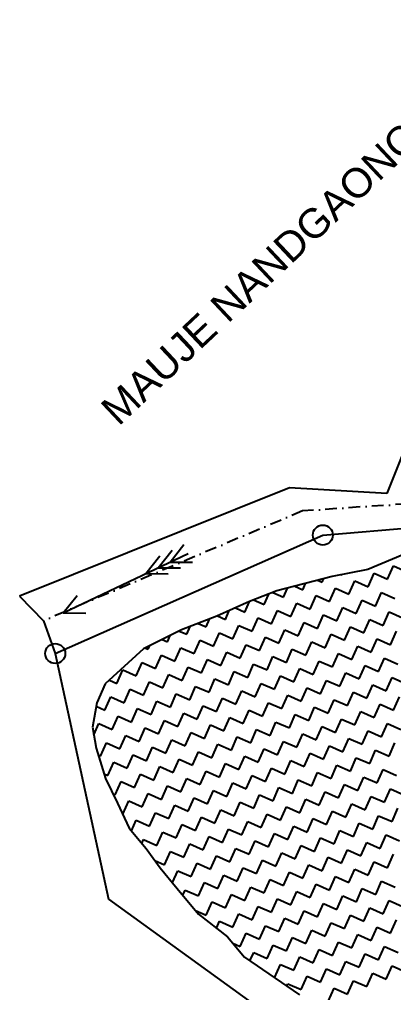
# Model space of a CAD drawing. Header units: metres. Extents: x 279553 to 281500, y 2029848 to 2031565.
# Drawn here: x 279553 to 279714.3, y 2031141.3 to 2031561.2 of the extents above; entities that cross this region are included whole.
import ezdxf

# ---------------------------------------------------------------- set-up
doc = ezdxf.new("R2010")
doc.units = ezdxf.units.M
doc.header["$MEASUREMENT"] = 0
doc.linetypes.add('DASHDOT', pattern=[1, 0.5, -0.25, 0, -0.25])
for name, color, linetype in [('OFF', 1, 'Continuous'), ('POLY_HATCH', 12, 'Continuous'), ('POLY_WATER', 4, 'Continuous'), ('TEXT_MAPOUT', 7, 'Continuous'), ('V_BOUND_LINE', 7, 'Continuous'), ('V_BOUND_STREAM_LINE', 7, 'DASHDOT')]:
    doc.layers.add(name, color=color, linetype=linetype)
doc.styles.get("Standard").update_dxf_attribs({"font": 'arial.ttf'})

msp = doc.modelspace()

# ---------------------------------------------------------------- linework, layer by layer
for points in [[(279617.88, 2031327.05), (279623.87, 2031334.63)], [(279571.87, 2031305.07), (279625.7, 2031330.78)], [(279607.47, 2031322.07), (279613.46, 2031329.66)], [(279612.76, 2031324.6), (279618.75, 2031332.19)], [(279617.88, 2031327.05), (279627.54, 2031326.93)], [(279607.47, 2031322.07), (279617.14, 2031321.96)], [(279612.76, 2031324.6), (279622.42, 2031324.49)], [(279571.87, 2031305.07), (279577.85, 2031312.65)], [(279571.87, 2031305.07), (279581.53, 2031304.95)]]:
    msp.add_lwpolyline(points)
for centre in [(279683.78, 2031338.67), (279568.39, 2031287.56)]:
    msp.add_circle(centre, 4.3)
at = {"layer": 'OFF'}
msp.add_line((279552.97, 2031312.32), (279563.26, 2031301.74), dxfattribs=at)
at = {"layer": 'POLY_HATCH'}
for p, q in [((279727.46, 2031334.1), (279703.21, 2031323.81)), ((279703.21, 2031323.81), (279687.83, 2031320.81)), ((279687.83, 2031320.81), (279663.98, 2031314.56)), ((279663.98, 2031314.56), (279652.12, 2031310)), ((279652.12, 2031310), (279638.04, 2031303.62)), ((279638.04, 2031303.62), (279622.79, 2031297.75)), ((279622.79, 2031297.75), (279606.5, 2031289.55)), ((279606.5, 2031289.55), (279589.94, 2031274.43)), ((279589.94, 2031274.43), (279586.3, 2031266.22)), ((279586.3, 2031266.22), (279584.48, 2031255.8)), ((279584.48, 2031255.8), (279586.04, 2031246.67)), ((279586.04, 2031246.67), (279590.09, 2031233.64)), ((279590.09, 2031233.64), (279595.18, 2031222.96)), ((279595.18, 2031222.96), (279600.26, 2031212.27)), ((279600.26, 2031212.27), (279607.57, 2031203.41)), ((279607.57, 2031203.41), (279613.7, 2031195.07)), ((279613.7, 2031195.07), (279621, 2031186.2)), ((279621, 2031186.2), (279630.13, 2031175.13)), ((279630.13, 2031175.13), (279642.65, 2031165.35)), ((279642.65, 2031165.35), (279649.95, 2031156.49)), ((279649.95, 2031156.49), (279673.68, 2031140.33))]:
    msp.add_line(p, q, dxfattribs=at)
at = {"layer": 'POLY_HATCH', "linetype": 'Continuous'}
for p, q in [((279711.68, 2031319.6), (279714.24, 2031325.38)), ((279714.24, 2031325.38), (279720.02, 2031322.81)), ((279691.7, 2031321.56), (279691.79, 2031321.53)), ((279691.79, 2031321.53), (279691.82, 2031321.59)), ((279703.34, 2031316.39), (279705.9, 2031322.17)), ((279705.9, 2031322.17), (279711.68, 2031319.6)), ((279675.11, 2031315.11), (279676.3, 2031317.79)), ((279681.54, 2031319.16), (279683.45, 2031318.32)), ((279683.45, 2031318.32), (279684.13, 2031319.84)), ((279695, 2031313.19), (279697.56, 2031318.96)), ((279697.56, 2031318.96), (279703.34, 2031316.39)), ((279658.43, 2031308.69), (279660.43, 2031313.2)), ((279662.26, 2031313.9), (279666.77, 2031311.9)), ((279666.77, 2031311.9), (279668.47, 2031315.74)), ((279671.76, 2031316.6), (279675.11, 2031315.11)), ((279686.66, 2031309.98), (279689.22, 2031315.75)), ((279689.22, 2031315.75), (279695, 2031313.19)), ((279706.55, 2031308.05), (279709.11, 2031313.83)), ((279709.11, 2031313.83), (279714.89, 2031311.26)), ((279650.09, 2031305.48), (279652.09, 2031309.99)), ((279653.92, 2031310.69), (279658.43, 2031308.69)), ((279669.98, 2031303.56), (279672.54, 2031309.33)), ((279672.54, 2031309.33), (279678.32, 2031306.77)), ((279678.32, 2031306.77), (279680.88, 2031312.54)), ((279680.88, 2031312.54), (279686.66, 2031309.98)), ((279698.21, 2031304.85), (279700.77, 2031310.62)), ((279700.77, 2031310.62), (279706.55, 2031308.05)), ((279641.75, 2031302.27), (279643.43, 2031306.06)), ((279646.08, 2031307.26), (279650.09, 2031305.48)), ((279661.64, 2031300.35), (279664.2, 2031306.13)), ((279664.2, 2031306.13), (279669.98, 2031303.56)), ((279689.87, 2031301.64), (279692.43, 2031307.41)), ((279692.43, 2031307.41), (279698.21, 2031304.85)), ((279709.75, 2031299.71), (279712.32, 2031305.49)), ((279712.32, 2031305.49), (279718.09, 2031302.92)), ((279630.07, 2031300.55), (279633.41, 2031299.06)), ((279633.41, 2031299.06), (279634.89, 2031302.41)), ((279638.38, 2031303.77), (279641.75, 2031302.27)), ((279653.3, 2031297.14), (279655.86, 2031302.92)), ((279655.86, 2031302.92), (279661.64, 2031300.35)), ((279673.19, 2031295.22), (279675.75, 2031300.99)), ((279675.75, 2031300.99), (279681.53, 2031298.43)), ((279681.53, 2031298.43), (279684.09, 2031304.2)), ((279684.09, 2031304.2), (279689.87, 2031301.64)), ((279701.41, 2031296.51), (279703.98, 2031302.28)), ((279703.98, 2031302.28), (279709.75, 2031299.71)), ((279621.86, 2031297.28), (279625.07, 2031295.86)), ((279625.07, 2031295.86), (279626.56, 2031299.2)), ((279636.62, 2031290.72), (279639.18, 2031296.5)), ((279639.18, 2031296.5), (279644.96, 2031293.93)), ((279644.96, 2031293.93), (279647.52, 2031299.71)), ((279647.52, 2031299.71), (279653.3, 2031297.14)), ((279664.85, 2031292.01), (279667.41, 2031297.79)), ((279667.41, 2031297.79), (279673.19, 2031295.22)), ((279693.07, 2031293.3), (279695.64, 2031299.07)), ((279695.64, 2031299.07), (279701.41, 2031296.51)), ((279712.96, 2031291.37), (279715.53, 2031297.15)), ((279614.56, 2031293.61), (279616.73, 2031292.65)), ((279616.73, 2031292.65), (279617.9, 2031295.29)), ((279628.28, 2031287.52), (279630.84, 2031293.29)), ((279630.84, 2031293.29), (279636.62, 2031290.72)), ((279656.51, 2031288.8), (279659.07, 2031294.58)), ((279659.07, 2031294.58), (279664.85, 2031292.01)), ((279676.39, 2031286.88), (279678.96, 2031292.65)), ((279678.96, 2031292.65), (279684.73, 2031290.09)), ((279684.73, 2031290.09), (279687.3, 2031295.86)), ((279687.3, 2031295.86), (279693.07, 2031293.3)), ((279704.62, 2031288.17), (279707.19, 2031293.94)), ((279707.19, 2031293.94), (279712.96, 2031291.37)), ((279607.27, 2031289.94), (279608.39, 2031289.44)), ((279608.39, 2031289.44), (279609, 2031290.8)), ((279619.94, 2031284.31), (279622.5, 2031290.08)), ((279622.5, 2031290.08), (279628.28, 2031287.52)), ((279639.83, 2031282.38), (279642.39, 2031288.16)), ((279642.39, 2031288.16), (279648.17, 2031285.59)), ((279648.17, 2031285.59), (279650.73, 2031291.37)), ((279650.73, 2031291.37), (279656.51, 2031288.8)), ((279668.05, 2031283.67), (279670.62, 2031289.45)), ((279670.62, 2031289.45), (279676.39, 2031286.88)), ((279687.94, 2031281.75), (279690.51, 2031287.52)), ((279690.51, 2031287.52), (279696.28, 2031284.96)), ((279696.28, 2031284.96), (279698.85, 2031290.73)), ((279698.85, 2031290.73), (279704.62, 2031288.17)), ((279603.26, 2031277.89), (279605.82, 2031283.66)), ((279605.82, 2031283.66), (279611.6, 2031281.1)), ((279611.6, 2031281.1), (279614.16, 2031286.87)), ((279614.16, 2031286.87), (279619.94, 2031284.31)), ((279631.49, 2031279.18), (279634.05, 2031284.95)), ((279634.05, 2031284.95), (279639.83, 2031282.38)), ((279659.71, 2031280.46), (279662.28, 2031286.24)), ((279662.28, 2031286.24), (279668.05, 2031283.67)), ((279679.6, 2031278.54), (279682.17, 2031284.31)), ((279682.17, 2031284.31), (279687.94, 2031281.75)), ((279707.83, 2031279.83), (279710.4, 2031285.6)), ((279710.4, 2031285.6), (279716.17, 2031283.03)), ((279594.92, 2031274.68), (279597.48, 2031280.46)), ((279597.48, 2031280.46), (279603.26, 2031277.89)), ((279623.15, 2031275.97), (279625.71, 2031281.74)), ((279625.71, 2031281.74), (279631.49, 2031279.18)), ((279643.04, 2031274.04), (279645.6, 2031279.82)), ((279645.6, 2031279.82), (279651.38, 2031277.25)), ((279651.38, 2031277.25), (279653.94, 2031283.03)), ((279653.94, 2031283.03), (279659.71, 2031280.46)), ((279671.26, 2031275.33), (279673.83, 2031281.11)), ((279673.83, 2031281.11), (279679.6, 2031278.54)), ((279691.15, 2031273.41), (279693.72, 2031279.18)), ((279693.72, 2031279.18), (279699.49, 2031276.62)), ((279699.49, 2031276.62), (279702.06, 2031282.39)), ((279702.06, 2031282.39), (279707.83, 2031279.83)), ((279591.76, 2031276.09), (279594.92, 2031274.68)), ((279606.47, 2031269.55), (279609.03, 2031275.32)), ((279609.03, 2031275.32), (279614.81, 2031272.76)), ((279614.81, 2031272.76), (279617.37, 2031278.53)), ((279617.37, 2031278.53), (279623.15, 2031275.97)), ((279634.7, 2031270.84), (279637.26, 2031276.61)), ((279637.26, 2031276.61), (279643.04, 2031274.04)), ((279662.92, 2031272.12), (279665.49, 2031277.9)), ((279665.49, 2031277.9), (279671.26, 2031275.33)), ((279682.81, 2031270.2), (279685.38, 2031275.97)), ((279685.38, 2031275.97), (279691.15, 2031273.41)), ((279711.04, 2031271.49), (279713.61, 2031277.26)), ((279713.61, 2031277.26), (279719.38, 2031274.69)), ((279598.13, 2031266.34), (279600.69, 2031272.12)), ((279600.69, 2031272.12), (279606.47, 2031269.55)), ((279626.36, 2031267.63), (279628.92, 2031273.4)), ((279628.92, 2031273.4), (279634.7, 2031270.84)), ((279646.24, 2031265.7), (279648.81, 2031271.48)), ((279648.81, 2031271.48), (279654.58, 2031268.91)), ((279654.58, 2031268.91), (279657.15, 2031274.69)), ((279657.15, 2031274.69), (279662.92, 2031272.12)), ((279674.47, 2031266.99), (279677.04, 2031272.77)), ((279677.04, 2031272.77), (279682.81, 2031270.2)), ((279694.36, 2031265.07), (279696.93, 2031270.84)), ((279696.93, 2031270.84), (279702.7, 2031268.28)), ((279702.7, 2031268.28), (279705.27, 2031274.05)), ((279705.27, 2031274.05), (279711.04, 2031271.49)), ((279589.79, 2031263.13), (279592.35, 2031268.91)), ((279592.35, 2031268.91), (279598.13, 2031266.34)), ((279609.68, 2031261.21), (279612.24, 2031266.98)), ((279612.24, 2031266.98), (279618.02, 2031264.42)), ((279618.02, 2031264.42), (279620.58, 2031270.19)), ((279620.58, 2031270.19), (279626.36, 2031267.63)), ((279637.9, 2031262.5), (279640.47, 2031268.27)), ((279640.47, 2031268.27), (279646.24, 2031265.7)), ((279666.13, 2031263.78), (279668.7, 2031269.56)), ((279668.7, 2031269.56), (279674.47, 2031266.99)), ((279686.02, 2031261.86), (279688.59, 2031267.63)), ((279688.59, 2031267.63), (279694.36, 2031265.07)), ((279714.25, 2031263.15), (279716.82, 2031268.92)), ((279586.05, 2031264.79), (279589.79, 2031263.13)), ((279601.34, 2031258), (279603.9, 2031263.78)), ((279603.9, 2031263.78), (279609.68, 2031261.21)), ((279629.56, 2031259.29), (279632.13, 2031265.06)), ((279632.13, 2031265.06), (279637.9, 2031262.5)), ((279649.45, 2031257.37), (279652.02, 2031263.14)), ((279652.02, 2031263.14), (279657.79, 2031260.57)), ((279657.79, 2031260.57), (279660.36, 2031266.35)), ((279660.36, 2031266.35), (279666.13, 2031263.78)), ((279677.68, 2031258.65), (279680.25, 2031264.43)), ((279680.25, 2031264.43), (279686.02, 2031261.86)), ((279697.57, 2031256.73), (279700.14, 2031262.5)), ((279700.14, 2031262.5), (279705.91, 2031259.94)), ((279705.91, 2031259.94), (279708.48, 2031265.71)), ((279708.48, 2031265.71), (279714.25, 2031263.15)), ((279593, 2031254.79), (279595.56, 2031260.57)), ((279595.56, 2031260.57), (279601.34, 2031258)), ((279612.88, 2031252.87), (279615.45, 2031258.64)), ((279615.45, 2031258.64), (279621.22, 2031256.08)), ((279621.22, 2031256.08), (279623.79, 2031261.85)), ((279623.79, 2031261.85), (279629.56, 2031259.29)), ((279641.11, 2031254.16), (279643.68, 2031259.93)), ((279643.68, 2031259.93), (279649.45, 2031257.37)), ((279669.34, 2031255.44), (279671.91, 2031261.22)), ((279671.91, 2031261.22), (279677.68, 2031258.65)), ((279689.23, 2031253.52), (279691.8, 2031259.29)), ((279691.8, 2031259.29), (279697.57, 2031256.73)), ((279585.05, 2031252.47), (279587.22, 2031257.36)), ((279587.22, 2031257.36), (279593, 2031254.79)), ((279604.54, 2031249.66), (279607.11, 2031255.44)), ((279607.11, 2031255.44), (279612.88, 2031252.87)), ((279632.77, 2031250.95), (279635.34, 2031256.72)), ((279635.34, 2031256.72), (279641.11, 2031254.16)), ((279652.66, 2031249.03), (279655.23, 2031254.8)), ((279655.23, 2031254.8), (279661, 2031252.23)), ((279661, 2031252.23), (279663.57, 2031258.01)), ((279663.57, 2031258.01), (279669.34, 2031255.44)), ((279680.89, 2031250.31), (279683.46, 2031256.09)), ((279683.46, 2031256.09), (279689.23, 2031253.52)), ((279700.78, 2031248.39), (279703.34, 2031254.16)), ((279703.34, 2031254.16), (279709.12, 2031251.6)), ((279709.12, 2031251.6), (279711.68, 2031257.37)), ((279711.68, 2031257.37), (279717.46, 2031254.81)), ((279596.2, 2031246.45), (279598.77, 2031252.23)), ((279598.77, 2031252.23), (279604.54, 2031249.66)), ((279616.09, 2031244.53), (279618.66, 2031250.3)), ((279618.66, 2031250.3), (279624.43, 2031247.74)), ((279624.43, 2031247.74), (279627, 2031253.51)), ((279627, 2031253.51), (279632.77, 2031250.95)), ((279644.32, 2031245.82), (279646.89, 2031251.59)), ((279646.89, 2031251.59), (279652.66, 2031249.03)), ((279672.55, 2031247.1), (279675.12, 2031252.88)), ((279675.12, 2031252.88), (279680.89, 2031250.31)), ((279692.44, 2031245.18), (279695, 2031250.95)), ((279695, 2031250.95), (279700.78, 2031248.39)), ((279587.86, 2031243.24), (279590.43, 2031249.02)), ((279590.43, 2031249.02), (279596.2, 2031246.45)), ((279607.75, 2031241.32), (279610.32, 2031247.1)), ((279610.32, 2031247.1), (279616.09, 2031244.53)), ((279635.98, 2031242.61), (279638.55, 2031248.38)), ((279638.55, 2031248.38), (279644.32, 2031245.82)), ((279655.87, 2031240.69), (279658.44, 2031246.46)), ((279658.44, 2031246.46), (279664.21, 2031243.89)), ((279664.21, 2031243.89), (279666.78, 2031249.67)), ((279666.78, 2031249.67), (279672.55, 2031247.1)), ((279684.1, 2031241.97), (279686.66, 2031247.75)), ((279686.66, 2031247.75), (279692.44, 2031245.18)), ((279703.99, 2031240.05), (279706.55, 2031245.82)), ((279706.55, 2031245.82), (279712.33, 2031243.26)), ((279712.33, 2031243.26), (279714.89, 2031249.03)), ((279586.99, 2031243.63), (279587.86, 2031243.24)), ((279599.41, 2031238.11), (279601.98, 2031243.89)), ((279601.98, 2031243.89), (279607.75, 2031241.32)), ((279619.3, 2031236.19), (279621.87, 2031241.96)), ((279621.87, 2031241.96), (279627.64, 2031239.4)), ((279627.64, 2031239.4), (279630.21, 2031245.17)), ((279630.21, 2031245.17), (279635.98, 2031242.61)), ((279647.53, 2031237.48), (279650.1, 2031243.25)), ((279650.1, 2031243.25), (279655.87, 2031240.69)), ((279667.42, 2031235.55), (279669.98, 2031241.33)), ((279669.98, 2031241.33), (279675.76, 2031238.76)), ((279675.76, 2031238.76), (279678.32, 2031244.54)), ((279678.32, 2031244.54), (279684.1, 2031241.97)), ((279695.65, 2031236.84), (279698.21, 2031242.61)), ((279698.21, 2031242.61), (279703.99, 2031240.05)), ((279591.07, 2031234.9), (279593.64, 2031240.68)), ((279593.64, 2031240.68), (279599.41, 2031238.11)), ((279610.96, 2031232.98), (279613.53, 2031238.76)), ((279613.53, 2031238.76), (279619.3, 2031236.19)), ((279639.19, 2031234.27), (279641.76, 2031240.04)), ((279641.76, 2031240.04), (279647.53, 2031237.48)), ((279659.08, 2031232.35), (279661.64, 2031238.12)), ((279661.64, 2031238.12), (279667.42, 2031235.55)), ((279687.31, 2031233.63), (279689.87, 2031239.41)), ((279689.87, 2031239.41), (279695.65, 2031236.84)), ((279707.2, 2031231.71), (279709.76, 2031237.48)), ((279709.76, 2031237.48), (279715.54, 2031234.92)), ((279589.48, 2031235.61), (279591.07, 2031234.9)), ((279602.62, 2031229.77), (279605.19, 2031235.55)), ((279605.19, 2031235.55), (279610.96, 2031232.98)), ((279622.51, 2031227.85), (279625.08, 2031233.62)), ((279625.08, 2031233.62), (279630.85, 2031231.06)), ((279630.85, 2031231.06), (279633.42, 2031236.83)), ((279633.42, 2031236.83), (279639.19, 2031234.27)), ((279650.74, 2031229.14), (279653.3, 2031234.91)), ((279653.3, 2031234.91), (279659.08, 2031232.35)), ((279670.63, 2031227.21), (279673.19, 2031232.99)), ((279673.19, 2031232.99), (279678.97, 2031230.42)), ((279678.97, 2031230.42), (279681.53, 2031236.2)), ((279681.53, 2031236.2), (279687.31, 2031233.63)), ((279698.86, 2031228.5), (279701.42, 2031234.27)), ((279701.42, 2031234.27), (279707.2, 2031231.71)), ((279594.28, 2031226.56), (279596.85, 2031232.34)), ((279596.85, 2031232.34), (279602.62, 2031229.77)), ((279614.17, 2031224.64), (279616.74, 2031230.42)), ((279616.74, 2031230.42), (279622.51, 2031227.85)), ((279642.4, 2031225.93), (279644.96, 2031231.7)), ((279644.96, 2031231.7), (279650.74, 2031229.14)), ((279662.29, 2031224.01), (279664.85, 2031229.78)), ((279664.85, 2031229.78), (279670.63, 2031227.21)), ((279690.52, 2031225.29), (279693.08, 2031231.07)), ((279693.08, 2031231.07), (279698.86, 2031228.5)), ((279710.4, 2031223.37), (279712.97, 2031229.14)), ((279712.97, 2031229.14), (279718.74, 2031226.58)), ((279593.24, 2031227.03), (279594.28, 2031226.56)), ((279605.83, 2031221.43), (279608.4, 2031227.21)), ((279608.4, 2031227.21), (279614.17, 2031224.64)), ((279625.72, 2031219.51), (279628.28, 2031225.28)), ((279628.28, 2031225.28), (279634.06, 2031222.72)), ((279634.06, 2031222.72), (279636.62, 2031228.49)), ((279636.62, 2031228.49), (279642.4, 2031225.93)), ((279653.95, 2031220.8), (279656.51, 2031226.57)), ((279656.51, 2031226.57), (279662.29, 2031224.01)), ((279673.84, 2031218.87), (279676.4, 2031224.65)), ((279676.4, 2031224.65), (279682.18, 2031222.08)), ((279682.18, 2031222.08), (279684.74, 2031227.86)), ((279684.74, 2031227.86), (279690.52, 2031225.29)), ((279702.06, 2031220.16), (279704.63, 2031225.93)), ((279704.63, 2031225.93), (279710.4, 2031223.37)), ((279597.49, 2031218.22), (279600.06, 2031224)), ((279600.06, 2031224), (279605.83, 2031221.43)), ((279617.38, 2031216.3), (279619.94, 2031222.08)), ((279619.94, 2031222.08), (279625.72, 2031219.51)), ((279645.61, 2031217.59), (279648.17, 2031223.36)), ((279648.17, 2031223.36), (279653.95, 2031220.8)), ((279665.5, 2031215.67), (279668.06, 2031221.44)), ((279668.06, 2031221.44), (279673.84, 2031218.87)), ((279693.72, 2031216.95), (279696.29, 2031222.73)), ((279696.29, 2031222.73), (279702.06, 2031220.16)), ((279713.61, 2031215.03), (279716.18, 2031220.8)), ((279597.41, 2031218.26), (279597.49, 2031218.22)), ((279609.04, 2031213.09), (279611.6, 2031218.87)), ((279611.6, 2031218.87), (279617.38, 2031216.3)), ((279628.93, 2031211.17), (279631.49, 2031216.94)), ((279631.49, 2031216.94), (279637.27, 2031214.38)), ((279637.27, 2031214.38), (279639.83, 2031220.15)), ((279639.83, 2031220.15), (279645.61, 2031217.59)), ((279657.16, 2031212.46), (279659.72, 2031218.23)), ((279659.72, 2031218.23), (279665.5, 2031215.67)), ((279677.04, 2031210.53), (279679.61, 2031216.31)), ((279679.61, 2031216.31), (279685.38, 2031213.74)), ((279685.38, 2031213.74), (279687.95, 2031219.52)), ((279687.95, 2031219.52), (279693.72, 2031216.95)), ((279705.27, 2031211.82), (279707.84, 2031217.59)), ((279707.84, 2031217.59), (279713.61, 2031215.03)), ((279601.24, 2031211.09), (279603.26, 2031215.66)), ((279603.26, 2031215.66), (279609.04, 2031213.09)), ((279620.59, 2031207.96), (279623.15, 2031213.74)), ((279623.15, 2031213.74), (279628.93, 2031211.17)), ((279648.82, 2031209.25), (279651.38, 2031215.02)), ((279651.38, 2031215.02), (279657.16, 2031212.46)), ((279668.7, 2031207.33), (279671.27, 2031213.1)), ((279671.27, 2031213.1), (279677.04, 2031210.53)), ((279696.93, 2031208.61), (279699.5, 2031214.39)), ((279699.5, 2031214.39), (279705.27, 2031211.82)), ((279612.25, 2031204.75), (279614.81, 2031210.53)), ((279614.81, 2031210.53), (279620.59, 2031207.96)), ((279632.14, 2031202.83), (279634.7, 2031208.6)), ((279634.7, 2031208.6), (279640.48, 2031206.04)), ((279640.48, 2031206.04), (279643.04, 2031211.81)), ((279643.04, 2031211.81), (279648.82, 2031209.25)), ((279660.37, 2031204.12), (279662.93, 2031209.89)), ((279662.93, 2031209.89), (279668.7, 2031207.33)), ((279680.25, 2031202.19), (279682.82, 2031207.97)), ((279682.82, 2031207.97), (279688.59, 2031205.4)), ((279688.59, 2031205.4), (279691.16, 2031211.18)), ((279691.16, 2031211.18), (279696.93, 2031208.61)), ((279708.48, 2031203.48), (279711.05, 2031209.25)), ((279711.05, 2031209.25), (279716.82, 2031206.69)), ((279605.73, 2031205.64), (279606.47, 2031207.32)), ((279606.47, 2031207.32), (279612.25, 2031204.75)), ((279623.8, 2031199.62), (279626.36, 2031205.4)), ((279626.36, 2031205.4), (279632.14, 2031202.83)), ((279652.03, 2031200.91), (279654.59, 2031206.68)), ((279654.59, 2031206.68), (279660.37, 2031204.12)), ((279671.91, 2031198.99), (279674.48, 2031204.76)), ((279674.48, 2031204.76), (279680.25, 2031202.19)), ((279700.14, 2031200.27), (279702.71, 2031206.05)), ((279702.71, 2031206.05), (279708.48, 2031203.48)), ((279615.46, 2031196.41), (279618.02, 2031202.19)), ((279618.02, 2031202.19), (279623.8, 2031199.62)), ((279635.35, 2031194.49), (279637.91, 2031200.26)), ((279637.91, 2031200.26), (279643.69, 2031197.7)), ((279643.69, 2031197.7), (279646.25, 2031203.47)), ((279646.25, 2031203.47), (279652.03, 2031200.91)), ((279663.57, 2031195.78), (279666.14, 2031201.55)), ((279666.14, 2031201.55), (279671.91, 2031198.99)), ((279683.46, 2031193.85), (279686.03, 2031199.63)), ((279686.03, 2031199.63), (279691.8, 2031197.06)), ((279691.8, 2031197.06), (279694.37, 2031202.84)), ((279694.37, 2031202.84), (279700.14, 2031200.27)), ((279711.69, 2031195.14), (279714.26, 2031200.91)), ((279611.37, 2031198.23), (279615.46, 2031196.41)), ((279627.01, 2031191.28), (279629.57, 2031197.06)), ((279629.57, 2031197.06), (279635.35, 2031194.49)), ((279646.89, 2031189.36), (279649.46, 2031195.13)), ((279649.46, 2031195.13), (279655.23, 2031192.57)), ((279655.23, 2031192.57), (279657.8, 2031198.34)), ((279657.8, 2031198.34), (279663.57, 2031195.78)), ((279675.12, 2031190.65), (279677.69, 2031196.42)), ((279677.69, 2031196.42), (279683.46, 2031193.85)), ((279703.35, 2031191.93), (279705.92, 2031197.71)), ((279705.92, 2031197.71), (279711.69, 2031195.14)), ((279618.94, 2031188.7), (279621.23, 2031193.85)), ((279621.23, 2031193.85), (279627.01, 2031191.28)), ((279638.55, 2031186.15), (279641.12, 2031191.93)), ((279641.12, 2031191.93), (279646.89, 2031189.36)), ((279666.78, 2031187.44), (279669.35, 2031193.21)), ((279669.35, 2031193.21), (279675.12, 2031190.65)), ((279686.67, 2031185.51), (279689.24, 2031191.29)), ((279689.24, 2031191.29), (279695.01, 2031188.72)), ((279695.01, 2031188.72), (279697.58, 2031194.5)), ((279697.58, 2031194.5), (279703.35, 2031191.93)), ((279630.21, 2031182.94), (279632.78, 2031188.72)), ((279632.78, 2031188.72), (279638.55, 2031186.15)), ((279650.1, 2031181.02), (279652.67, 2031186.79)), ((279652.67, 2031186.79), (279658.44, 2031184.23)), ((279658.44, 2031184.23), (279661.01, 2031190)), ((279661.01, 2031190), (279666.78, 2031187.44)), ((279678.33, 2031182.31), (279680.9, 2031188.08)), ((279680.9, 2031188.08), (279686.67, 2031185.51)), ((279706.56, 2031183.59), (279709.13, 2031189.37)), ((279709.13, 2031189.37), (279714.9, 2031186.8)), ((279623.44, 2031183.25), (279624.44, 2031185.51)), ((279624.44, 2031185.51), (279630.21, 2031182.94)), ((279641.76, 2031177.81), (279644.33, 2031183.59)), ((279644.33, 2031183.59), (279650.1, 2031181.02)), ((279669.99, 2031179.1), (279672.56, 2031184.87)), ((279672.56, 2031184.87), (279678.33, 2031182.31)), ((279689.88, 2031177.17), (279692.45, 2031182.95)), ((279692.45, 2031182.95), (279698.22, 2031180.38)), ((279698.22, 2031180.38), (279700.79, 2031186.16)), ((279700.79, 2031186.16), (279706.56, 2031183.59)), ((279633.42, 2031174.6), (279635.99, 2031180.38)), ((279635.99, 2031180.38), (279641.76, 2031177.81)), ((279653.31, 2031172.68), (279655.88, 2031178.45)), ((279655.88, 2031178.45), (279661.65, 2031175.89)), ((279661.65, 2031175.89), (279664.22, 2031181.66)), ((279664.22, 2031181.66), (279669.99, 2031179.1)), ((279681.54, 2031173.97), (279684.11, 2031179.74)), ((279684.11, 2031179.74), (279689.88, 2031177.17)), ((279709.77, 2031175.25), (279712.33, 2031181.03)), ((279712.33, 2031181.03), (279718.11, 2031178.46)), ((279628.91, 2031176.61), (279633.42, 2031174.6)), ((279644.97, 2031169.47), (279647.54, 2031175.25)), ((279647.54, 2031175.25), (279653.31, 2031172.68)), ((279673.2, 2031170.76), (279675.77, 2031176.53)), ((279675.77, 2031176.53), (279681.54, 2031173.97)), ((279693.09, 2031168.83), (279695.65, 2031174.61)), ((279695.65, 2031174.61), (279701.43, 2031172.04)), ((279701.43, 2031172.04), (279703.99, 2031177.82)), ((279703.99, 2031177.82), (279709.77, 2031175.25)), ((279637.88, 2031169.07), (279639.2, 2031172.04)), ((279639.2, 2031172.04), (279644.97, 2031169.47)), ((279656.52, 2031164.34), (279659.09, 2031170.11)), ((279659.09, 2031170.11), (279664.86, 2031167.55)), ((279664.86, 2031167.55), (279667.43, 2031173.32)), ((279667.43, 2031173.32), (279673.2, 2031170.76)), ((279684.75, 2031165.63), (279687.31, 2031171.4)), ((279687.31, 2031171.4), (279693.09, 2031168.83)), ((279712.98, 2031166.91), (279715.54, 2031172.69)), ((279648.18, 2031161.13), (279650.75, 2031166.91)), ((279650.75, 2031166.91), (279656.52, 2031164.34)), ((279676.41, 2031162.42), (279678.97, 2031168.19)), ((279678.97, 2031168.19), (279684.75, 2031165.63)), ((279696.3, 2031160.49), (279698.86, 2031166.27)), ((279698.86, 2031166.27), (279704.64, 2031163.7)), ((279704.64, 2031163.7), (279707.2, 2031169.48)), ((279707.2, 2031169.48), (279712.98, 2031166.91)), ((279644.94, 2031162.57), (279648.18, 2031161.13)), ((279659.73, 2031156), (279662.29, 2031161.77)), ((279662.29, 2031161.77), (279668.07, 2031159.21)), ((279668.07, 2031159.21), (279670.63, 2031164.98)), ((279670.63, 2031164.98), (279676.41, 2031162.42)), ((279687.96, 2031157.29), (279690.52, 2031163.06)), ((279690.52, 2031163.06), (279696.3, 2031160.49)), ((279652.32, 2031154.88), (279653.95, 2031158.57)), ((279653.95, 2031158.57), (279659.73, 2031156)), ((279679.62, 2031154.08), (279682.18, 2031159.85)), ((279682.18, 2031159.85), (279687.96, 2031157.29)), ((279699.51, 2031152.15), (279702.07, 2031157.93)), ((279702.07, 2031157.93), (279707.85, 2031155.36)), ((279707.85, 2031155.36), (279710.41, 2031161.14)), ((279710.41, 2031161.14), (279716.19, 2031158.57)), ((279662.94, 2031147.66), (279665.5, 2031153.43)), ((279665.5, 2031153.43), (279671.28, 2031150.87)), ((279671.28, 2031150.87), (279673.84, 2031156.64)), ((279673.84, 2031156.64), (279679.62, 2031154.08)), ((279691.17, 2031148.95), (279693.73, 2031154.72)), ((279693.73, 2031154.72), (279699.51, 2031152.15)), ((279682.83, 2031145.74), (279685.39, 2031151.51)), ((279685.39, 2031151.51), (279691.17, 2031148.95)), ((279702.71, 2031143.81), (279705.28, 2031149.59)), ((279705.28, 2031149.59), (279711.05, 2031147.02)), ((279711.05, 2031147.02), (279713.62, 2031152.8)), ((279713.62, 2031152.8), (279719.39, 2031150.23)), ((279662.88, 2031147.69), (279662.94, 2031147.66)), ((279668.24, 2031144.03), (279668.71, 2031145.09)), ((279668.71, 2031145.09), (279674.49, 2031142.53)), ((279674.49, 2031142.53), (279677.05, 2031148.3)), ((279677.05, 2031148.3), (279682.83, 2031145.74)), ((279694.37, 2031140.61), (279696.94, 2031146.38)), ((279696.94, 2031146.38), (279702.71, 2031143.81)), ((279686.03, 2031137.4), (279688.6, 2031143.17)), ((279688.6, 2031143.17), (279694.37, 2031140.61))]:
    msp.add_line(p, q, dxfattribs=at)
at = {"layer": 'POLY_WATER'}
for p, q in [((279784.08, 2031540.78), (279711.43, 2031356.58)), ((279669.4, 2031359.08), (279552.97, 2031312.32)), ((279711.43, 2031356.58), (279669.4, 2031359.08)), ((279683.78, 2031338.67), (279725.27, 2031342.11)), ((279568.39, 2031287.56), (279683.78, 2031338.67))]:
    msp.add_line(p, q, dxfattribs=at)
at = {"layer": 'V_BOUND_LINE'}
for p, q in [((279563.26, 2031301.74), (279568.39, 2031287.56)), ((279568.39, 2031287.56), (279591.37, 2031181.51)), ((279591.37, 2031181.51), (279653.27, 2031136.67))]:
    msp.add_line(p, q, dxfattribs=at)
at = {"layer": 'V_BOUND_STREAM_LINE', "ltscale": 10}
for p, q in [((279720.04, 2031352.16), (279675.04, 2031349.12)), ((279675.04, 2031349.12), (279563.26, 2031301.74))]:
    msp.add_line(p, q, dxfattribs=at)

# ---------------------------------------------------------------- texts
at = {"layer": 'TEXT_MAPOUT'}
msp.add_text('MAUJE NANDGAONCHI SHIV', height=12.6373, rotation=43.261, dxfattribs=at).set_placement((279595.68, 2031385.34))

doc.saveas('drawing.dxf')
